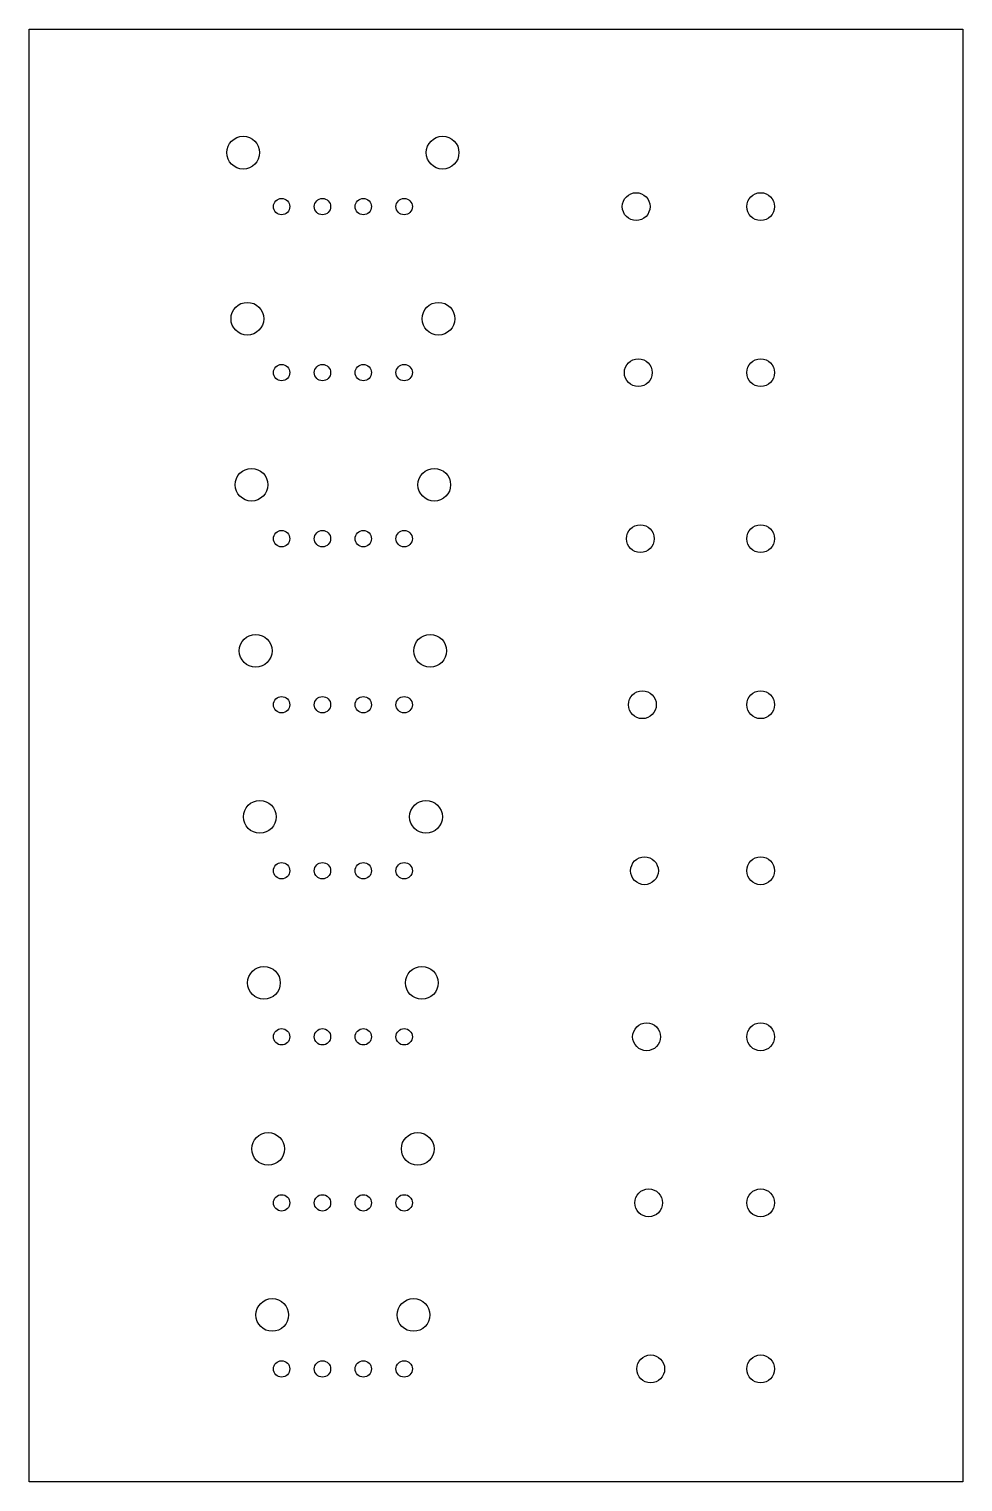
# Model space of a CAD drawing. Extents: x -0.76 to 1.49, y -3.07 to 0.43.
import ezdxf

# ---------------------------------------------------------------- set-up
doc = ezdxf.new("R2010")
doc.units = 0
doc.header["$MEASUREMENT"] = 0
doc.layers.get('0').update_dxf_attribs({"linetype": 'CONTINUOUS'})

msp = doc.modelspace()

# ---------------------------------------------------------------- linework, layer by layer
at = {"color": 7, "linetype": 'CONTINUOUS'}
for p, q in [((-0.7561, 0.4277), (1.4939, 0.4277)), ((-0.7561, -3.0723), (-0.7561, 0.4277)), ((1.4939, 0.4277), (1.4939, -3.0723)), ((1.4939, -3.0723), (-0.7561, -3.0723))]:
    msp.add_line(p, q, dxfattribs=at)
for centre, radius in [((-0.2402, 0.1299), 0.0394), ((0.2402, 0.1299), 0.0394), ((-0.1476, 0), 0.0197), ((-0.0492, 0), 0.0197), ((0.0492, 0), 0.0197), ((0.1476, 0), 0.0197), ((0.7066, 0), 0.0335), ((1.0066, 0), 0.0335), ((-0.2302, -0.2701), 0.0394), ((0.2302, -0.2701), 0.0394), ((-0.1476, -0.4), 0.0197), ((-0.0492, -0.4), 0.0197), ((0.0492, -0.4), 0.0197), ((0.1476, -0.4), 0.0197), ((0.7116, -0.4), 0.0335), ((1.0066, -0.4), 0.0335), ((-0.2202, -0.6701), 0.0394), ((0.2202, -0.6701), 0.0394), ((0.7166, -0.8), 0.0335), ((1.0066, -0.8), 0.0335), ((-0.1476, -0.8), 0.0197), ((-0.0492, -0.8), 0.0197), ((0.0492, -0.8), 0.0197), ((0.1476, -0.8), 0.0197), ((-0.2102, -1.0701), 0.0394), ((0.2102, -1.0701), 0.0394), ((-0.1476, -1.2), 0.0197), ((-0.0492, -1.2), 0.0197), ((0.0492, -1.2), 0.0197), ((0.1476, -1.2), 0.0197), ((0.7216, -1.2), 0.0335), ((1.0066, -1.2), 0.0335), ((-0.2002, -1.4701), 0.0394), ((0.2002, -1.4701), 0.0394), ((0.7266, -1.6), 0.0335), ((1.0066, -1.6), 0.0335), ((-0.1476, -1.6), 0.0197), ((-0.0492, -1.6), 0.0197), ((0.0492, -1.6), 0.0197), ((0.1476, -1.6), 0.0197), ((-0.1902, -1.8701), 0.0394), ((0.1902, -1.8701), 0.0394), ((-0.1476, -2), 0.0197), ((-0.0492, -2), 0.0197), ((0.0492, -2), 0.0197), ((0.1476, -2), 0.0197), ((0.7316, -2), 0.0335), ((1.0066, -2), 0.0335), ((-0.1802, -2.2701), 0.0394), ((0.1802, -2.2701), 0.0394), ((0.7366, -2.4), 0.0335), ((1.0066, -2.4), 0.0335), ((-0.1476, -2.4), 0.0197), ((-0.0492, -2.4), 0.0197), ((0.0492, -2.4), 0.0197), ((0.1476, -2.4), 0.0197), ((-0.1702, -2.6701), 0.0394), ((0.1702, -2.6701), 0.0394), ((-0.1476, -2.8), 0.0197), ((-0.0492, -2.8), 0.0197), ((0.0492, -2.8), 0.0197), ((0.1476, -2.8), 0.0197), ((0.7416, -2.8), 0.0335), ((1.0066, -2.8), 0.0335)]:
    msp.add_circle(centre, radius, dxfattribs=at)

doc.saveas('drawing.dxf')
